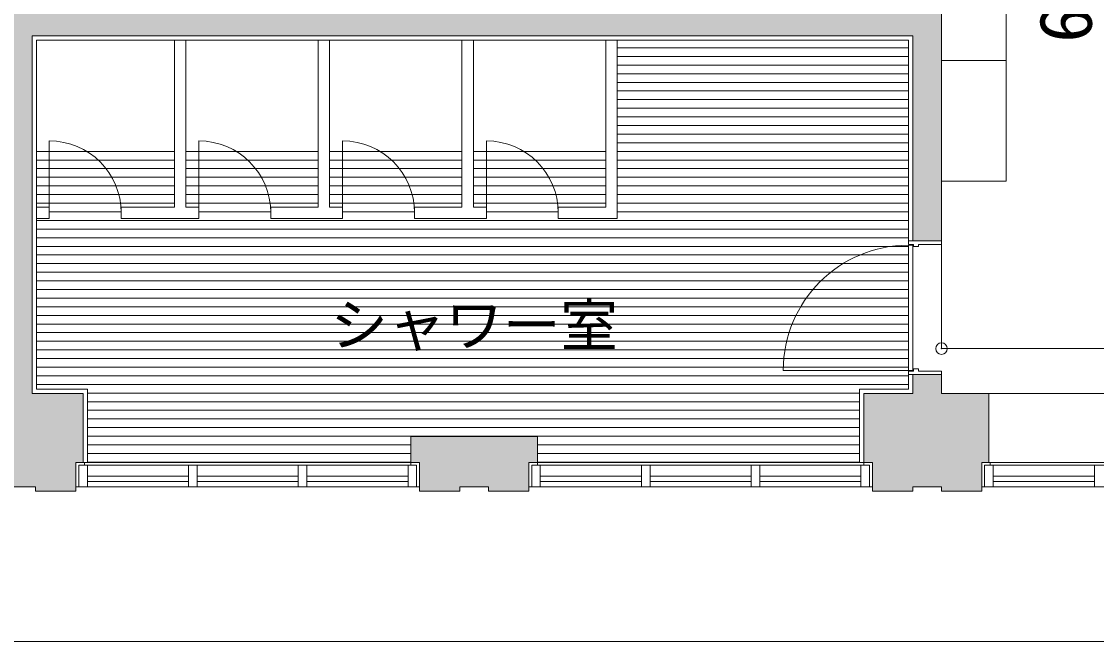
# Model space of a CAD drawing. Units: millimetres, scale not verified. Extents: x -41541 to 40812, y -111456 to -40681.
# Drawn here: x -8014 to -538, y -100291 to -95981 of the extents above; entities that cross this region are included whole.
import ezdxf
from ezdxf.enums import TextEntityAlignment as Align

# ---------------------------------------------------------------- set-up
doc = ezdxf.new("R2010")
doc.units = ezdxf.units.MM
doc.header["$LTSCALE"] = 200
doc.header["$PDMODE"] = 32
doc.header["$PDSIZE"] = 80
for name, color, linetype, lineweight in [('0-1_躯体', 7, 'Continuous', 9), ('0-2_建具', 7, 'Continuous', 9), ('0-3_仕上', 4, 'Continuous', 5), ('0-5_設備機器', 7, 'Continuous', 9), ('0-6_寸法', 4, 'Continuous', 5)]:
    doc.layers.add(name, color=color, linetype=linetype, lineweight=lineweight)
doc.layers.add('0-4_室名', color=7, linetype='Continuous')
doc.styles.add('ＭＳ ゴシック', font='')
doc.styles.add('ＭＳ Ｐゴシック', font='')
doc.styles.get('ＭＳ ゴシック').set_extended_font_data('MS Gothic')
doc.styles.get('ＭＳ Ｐゴシック').set_extended_font_data('MS PGothic')

msp = doc.modelspace()

# ---------------------------------------------------------------- linework, layer by layer
at = {"layer": '0-1_躯体'}
for p, q in [((-1616.1, -92891.2), (-1616.1, -97506.2)), ((-7941.1, -96081.2), (-1816.1, -96081.2)), ((-7941.1, -96081.2), (-7941.1, -98509.8)), ((-7911.1, -96111.2), (-7911.1, -97506.2)), ((-6951.1, -97271.2), (-6951.1, -96111.2)), ((-6871.1, -97271.2), (-6871.1, -96111.2)), ((-5951.1, -96337.2), (-5951.1, -96111.2)), ((-5871.1, -96337.2), (-5871.1, -96111.2)), ((-4951.1, -96422.1), (-4951.1, -96111.2)), ((-4871.1, -96422.1), (-4871.1, -96111.2)), ((-3951.1, -97148.9), (-3951.1, -96111.2)), ((-3871.1, -97148.9), (-3871.1, -96111.2)), ((-1846.1, -96111.2), (-1846.1, -97506.2)), ((-1816.1, -96081.2), (-1816.1, -97506.2)), ((-6871.1, -96159.4), (-6871.1, -96422.1)), ((-5951.1, -96207.2), (-5951.1, -97271.2)), ((-5871.1, -96207.2), (-5871.1, -97271.2)), ((-5951.1, -96369), (-5951.1, -96406.2)), ((-5871.1, -96369), (-5871.1, -96406.2)), ((-4951.1, -96305.3), (-4951.1, -97271.2)), ((-4871.1, -96305.3), (-4871.1, -97271.2)), ((-3951.1, -97271.2), (-3951.1, -97137)), ((-3871.1, -97351.2), (-3871.1, -97137)), ((-7321.1, -97351.2), (-7321.1, -97271.2)), ((-6951.1, -97271.2), (-7321.1, -97271.2)), ((-6281.1, -97351.2), (-6281.1, -97271.2)), ((-5951.1, -97271.2), (-6281.1, -97271.2)), ((-5781.1, -97271.2), (-5871.1, -97271.2)), ((-5781.1, -97351.2), (-5781.1, -97271.2)), ((-5281.1, -97351.2), (-5281.1, -97271.2)), ((-4951.1, -97271.2), (-5281.1, -97271.2)), ((-3951.1, -97271.2), (-4281.1, -97271.2)), ((-4281.1, -97351.2), (-4281.1, -97271.2)), ((-7821.1, -97351.2), (-7911.1, -97351.2)), ((-7911.1, -98536.2), (-7911.1, -97394.5)), ((-6781.1, -97351.2), (-7321.1, -97351.2)), ((-5781.1, -97351.2), (-6281.1, -97351.2)), ((-4781.1, -97351.2), (-5281.1, -97351.2)), ((-3871.1, -97351.2), (-4281.1, -97351.2)), ((-1616.1, -97506.2), (-1846.1, -97506.2)), ((-7941.1, -98436.2), (-7941.1, -98566.2)), ((-1846.1, -98436.2), (-1616.1, -98436.2)), ((-1846.1, -98436.2), (-1846.1, -98536.2)), ((-1846.1, -98436.2), (-1846.1, -98536.2)), ((-1816.1, -98436.2), (-1816.1, -98566.2)), ((-1616.1, -98436.2), (-1616.1, -98566.2)), ((-7911.1, -98536.2), (-7556.1, -98536.2)), ((-7556.1, -99046.2), (-7556.1, -98536.2)), ((-2186.1, -98536.2), (-2186.1, -99046.2)), ((-2186.1, -98536.2), (-1846.1, -98536.2)), ((-7586.1, -98566.2), (-7941.1, -98566.2)), ((-7586.1, -99046.2), (-7586.1, -98566.2)), ((-2156.1, -98566.2), (-2156.1, -99046.2)), ((-2156.1, -98566.2), (-1816.1, -98566.2)), ((-1286.1, -98566.2), (-1616.1, -98566.2)), ((-1286.1, -99046.2), (-1286.1, -98566.2)), ((-5306.1, -98866.2), (-5306.1, -99046.2)), ((-4426.1, -98866.2), (-5306.1, -98866.2)), ((-4426.1, -98866.2), (-4426.1, -99046.2)), ((-5246.1, -99046.2), (-7636.1, -99046.2)), ((-7636.1, -99246.2), (-7636.1, -99046.2)), ((-7636.1, -99046.2), (-7636.1, -99246.2)), ((-5246.1, -99046.2), (-5246.1, -99246.2)), ((-2096.1, -99046.2), (-4486.1, -99046.2)), ((-2096.1, -99046.2), (-2096.1, -99246.2)), ((-1336.1, -99046.2), (-1336.1, -99246.2)), ((-1336.1, -99246.2), (-1336.1, -99046.2)), ((1053.9, -99046.2), (-1336.1, -99046.2)), ((-4966.1, -99246.2), (-4966.1, -99216.2)), ((-1816.1, -99246.2), (-1816.1, -99216.2)), ((-4966.1, -99246.2), (-5246.1, -99246.2)), ((-1816.1, -99246.2), (-2096.1, -99246.2)), ((-24046.1, -100291.2), (20613.9, -100291.2))]:
    msp.add_line(p, q, dxfattribs=at)
for points in [[(-7911.1, -97506.2), (-7911.1, -96111.2), (-1846.1, -96111.2)], [(-7821.1, -97351.2), (-7821.1, -97271.2), (-7911.1, -97271.2)], [(-6781.1, -97351.2), (-6781.1, -97271.2), (-6871.1, -97271.2)], [(-4781.1, -97351.2), (-4781.1, -97271.2), (-4871.1, -97271.2)], [(-4486.1, -99046.2), (-4486.1, -99246.2), (-4766.1, -99246.2), (-4766.1, -99216.2), (-4966.1, -99216.2)], [(-7636.1, -99246.2), (-7916.1, -99246.2), (-7916.1, -99216.2), (-8116.1, -99216.2)], [(-1336.1, -99246.2), (-1616.1, -99246.2), (-1616.1, -99216.2), (-1816.1, -99216.2)]]:
    msp.add_lwpolyline(points, dxfattribs=at)
at = {"layer": '0-1_躯体', "color": 9}
for points in [[(-8121.1, -98566.2), (-7941.1, -98566.2), (-8121.1, -92891.2), (-7941.1, -92891.2)], [(-1616.1, -95881.2), (-7941.1, -95881.2), (-1616.1, -96081.2), (-7941.1, -96081.2)], [(-1616.1, -97506.2), (-1616.1, -96081.2), (-1816.1, -97506.2), (-1816.1, -96081.2)], [(-1616.1, -98436.2), (-1816.1, -98436.2), (-1616.1, -98566.2), (-1816.1, -98566.2)], [(-8396.1, -99046.2), (-7636, -99046.2), (-8396.1, -98566.2), (-7636, -98566.2)], [(-7586.1, -98566.2), (-7636, -98566.2), (-7586.1, -99046.2), (-7636, -99046.2)], [(-1286.1, -98566.2), (-2156.1, -98566.2), (-1286.1, -99046.2), (-2156.1, -99046.2)], [(-4426.1, -98866.2), (-5306.1, -98866.2), (-4426.1, -99044.2), (-5306.1, -99044.2)], [(-4426.1, -99046.2), (-4426.1, -98866.2), (-5306.1, -99046.2), (-5306.1, -98866.2)], [(-7636, -99046.2), (-8396.1, -99046.2), (-7636, -99216.2), (-8396.1, -99216.2)], [(-5246.1, -99046.2), (-5246.1, -99246.2), (-4966.1, -99046.2), (-4966.1, -99246.2)], [(-4966.1, -99216.2), (-4766.1, -99216.2), (-4966.1, -99046.2), (-4766.1, -99046.2)], [(-4486.1, -99046.2), (-4766.1, -99046.2), (-4486.1, -99246.2), (-4766.1, -99246.2)], [(-1816.1, -99246.2), (-1816.1, -99046.2), (-2096.1, -99246.2), (-2096.1, -99046.2)], [(-1616.1, -99046.2), (-1816.1, -99046.2), (-1616.1, -99216.2), (-1816.1, -99216.2)], [(-1336, -99046.2), (-1616.1, -99046.2), (-1336, -99246.2), (-1616.1, -99246.2)], [(-7636.1, -99246.2), (-7636.1, -99216.2), (-7916.1, -99246.2), (-7916.1, -99216.2)]]:
    msp.add_solid(points, dxfattribs=at)
at = {"layer": '0-2_建具', "color": 4, "lineweight": 5}
for p, q in [((-7821.1, -97311.2), (-7821.1, -96811.2)), ((-6781.1, -97311.2), (-6781.1, -96811.2)), ((-5781.1, -97311.2), (-5781.1, -96811.2)), ((-4781.1, -97311.2), (-4781.1, -96811.2)), ((-1846.1, -98406.2), (-2716.1, -98406.2))]:
    msp.add_line(p, q, dxfattribs=at)
at = {"layer": '0-2_建具'}
for p, q in [((-7821.1, -97311.2), (-7821.1, -97351.2)), ((-7321.1, -97351.2), (-7321.1, -97311.2)), ((-6781.1, -97311.2), (-6781.1, -97351.2)), ((-6281.1, -97351.2), (-6281.1, -97311.2)), ((-5781.1, -97311.2), (-5781.1, -97351.2)), ((-5281.1, -97351.2), (-5281.1, -97311.2)), ((-4781.1, -97311.2), (-4781.1, -97351.2)), ((-4281.1, -97351.2), (-4281.1, -97311.2)), ((-1846.1, -97506.2), (-1616.1, -97506.2)), ((-1846.1, -97536.2), (-1816.1, -97536.2)), ((-1846.1, -98406.2), (-1846.1, -97536.2)), ((-1816.1, -98406.2), (-1816.1, -97536.2)), ((-1811.1, -97546.2), (-1776.1, -97546.2)), ((-1776.1, -97546.2), (-1776.1, -97531.2)), ((-1776.1, -97531.2), (-1616.1, -97531.2)), ((-1616.1, -97531.2), (-1616.1, -97506.2)), ((-1846.1, -98406.2), (-1816.1, -98406.2)), ((-1846.1, -98436.2), (-1846.1, -98411.2)), ((-1846.1, -98411.2), (-1811.1, -98411.2)), ((-1846.1, -98436.2), (-1616.1, -98436.2)), ((-1811.1, -98411.2), (-1811.1, -98396.2)), ((-1811.1, -98396.2), (-1776.1, -98396.2)), ((-1776.1, -98396.2), (-1776.1, -98411.2)), ((-1776.1, -98411.2), (-1616.1, -98411.2)), ((-1616.1, -98411.2), (-1616.1, -98436.2)), ((-7636, -99046.2), (-5266.1, -99046.2)), ((-7636, -99046.2), (-7636, -99216.2)), ((-7616.1, -99216.2), (-7616.1, -99066.2)), ((-5266.1, -99066.2), (-7616.1, -99066.2)), ((-7576.1, -99046.2), (-7576.1, -99066.2)), ((-7556.1, -99216.2), (-7556.1, -99066.2)), ((-6852.4, -99216.2), (-6852.4, -99066.2)), ((-6792.4, -99216.2), (-6792.4, -99066.2)), ((-6089.1, -99216.2), (-6089.1, -99066.2)), ((-6029.1, -99216.2), (-6029.1, -99066.2)), ((-5326.1, -99216.2), (-5326.1, -99066.2)), ((-5246.2, -99046.2), (-5306.2, -99046.2)), ((-5306.2, -99066.2), (-5306.2, -99046.2)), ((-5266.1, -99216.2), (-5266.1, -99066.2)), ((-5246.2, -99046.2), (-5246.2, -99216.2)), ((-4486, -99046.2), (-2116.1, -99046.2)), ((-4486, -99046.2), (-4486, -99216.2)), ((-4466.1, -99216.2), (-4466.1, -99066.2)), ((-2116.1, -99066.2), (-4466.1, -99066.2)), ((-4426.1, -99046.2), (-4426.1, -99066.2)), ((-4406.1, -99216.2), (-4406.1, -99066.2)), ((-3702.4, -99216.2), (-3702.4, -99066.2)), ((-3642.4, -99216.2), (-3642.4, -99066.2)), ((-2939.1, -99216.2), (-2939.1, -99066.2)), ((-2879.1, -99216.2), (-2879.1, -99066.2)), ((-2176.1, -99216.2), (-2176.1, -99066.2)), ((-2096.2, -99046.2), (-2156.2, -99046.2)), ((-2156.2, -99066.2), (-2156.2, -99046.2)), ((-2116.1, -99216.2), (-2116.1, -99066.2)), ((-2096.2, -99046.2), (-2096.2, -99216.2)), ((-1336, -99046.2), (1033.9, -99046.2)), ((-1336, -99046.2), (-1336, -99216.2)), ((-1316.1, -99216.2), (-1316.1, -99066.2)), ((1033.9, -99066.2), (-1316.1, -99066.2)), ((-1276.1, -99046.2), (-1276.1, -99066.2)), ((-1256.1, -99216.2), (-1256.1, -99066.2)), ((-552.4, -99216.2), (-552.4, -99066.2)), ((-7556.1, -99141.2), (-6852.4, -99141.2)), ((-6792.4, -99141.2), (-6089.1, -99141.2)), ((-5326.1, -99141.2), (-6029.1, -99141.2)), ((-4406.1, -99141.2), (-3702.4, -99141.2)), ((-3642.4, -99141.2), (-2939.1, -99141.2)), ((-2176.1, -99141.2), (-2879.1, -99141.2)), ((-1256.1, -99141.2), (-552.4, -99141.2)), ((-7600.8, -99216.2), (-7636, -99216.2)), ((-7600.8, -99216.2), (-5246.2, -99216.2)), ((-7556.1, -99178.7), (-6852.4, -99178.7)), ((-6792.4, -99178.7), (-6089.1, -99178.7)), ((-5326.1, -99178.7), (-6029.1, -99178.7)), ((-4450.8, -99216.2), (-4486, -99216.2)), ((-4450.8, -99216.2), (-2096.2, -99216.2)), ((-4406.1, -99178.7), (-3702.4, -99178.7)), ((-3642.4, -99178.7), (-2939.1, -99178.7)), ((-2176.1, -99178.7), (-2879.1, -99178.7)), ((-1300.8, -99216.2), (-1336, -99216.2)), ((-1300.8, -99216.2), (1053.8, -99216.2)), ((-1256.1, -99178.7), (-552.4, -99178.7))]:
    msp.add_line(p, q, dxfattribs=at)
msp.add_lwpolyline([(-1846.1, -97506.2), (-1846.1, -97531.2), (-1811.1, -97531.2), (-1811.1, -97546.2)], dxfattribs=at)
at = {"layer": '0-2_建具', "color": 4, "lineweight": 5}
for centre, radius, start, end in [((-7821.1, -97311.2), 500, 0, 90), ((-6781.1, -97311.2), 500, 0, 90), ((-5781.1, -97311.2), 500, 0, 90), ((-4781.1, -97311.2), 500, 0, 90), ((-1846.1, -98406.2), 870, 90, 180)]:
    msp.add_arc(centre, radius, start, end, dxfattribs=at)
at = {"layer": '0-3_仕上'}
for p, q in [((-3871.1, -96164.2), (-1846.1, -96164.2)), ((-3871.1, -96224.2), (-1846.1, -96224.2)), ((-3871.1, -96284.2), (-1846.1, -96284.2)), ((-3871.1, -96344.2), (-1846.1, -96344.2)), ((-3871.1, -96404.2), (-1846.1, -96404.2)), ((-3871.1, -96464.2), (-1846.1, -96464.2)), ((-3871.1, -96524.2), (-1846.1, -96524.2)), ((-3871.1, -96584.2), (-1846.1, -96584.2)), ((-3871.1, -96644.2), (-1846.1, -96644.2)), ((-3871.1, -96704.2), (-1846.1, -96704.2)), ((-3871.1, -96764.2), (-1846.1, -96764.2)), ((-7911.1, -96884.2), (-6951.1, -96884.2)), ((-6871.1, -96884.2), (-5951.1, -96884.2)), ((-5871.1, -96884.2), (-4951.1, -96884.2)), ((-4871.1, -96884.2), (-3951.1, -96884.2)), ((-3871.1, -96824.2), (-1846.1, -96824.2)), ((-3871.1, -96884.2), (-1846.1, -96884.2)), ((-7911.1, -96944.2), (-6951.1, -96944.2)), ((-6871.1, -96944.2), (-5951.1, -96944.2)), ((-5871.1, -96944.2), (-4951.1, -96944.2)), ((-4871.1, -96944.2), (-3951.1, -96944.2)), ((-3871.1, -96944.2), (-1846.1, -96944.2)), ((-7911.1, -97004.2), (-6951.1, -97004.2)), ((-6871.1, -97004.2), (-5951.1, -97004.2)), ((-5871.1, -97004.2), (-4951.1, -97004.2)), ((-4871.1, -97004.2), (-3951.1, -97004.2)), ((-3871.1, -97004.2), (-1846.1, -97004.2)), ((-7911.1, -97064.2), (-6951.1, -97064.2)), ((-6871.1, -97064.2), (-5951.1, -97064.2)), ((-5871.1, -97064.2), (-4951.1, -97064.2)), ((-4871.1, -97064.2), (-3951.1, -97064.2)), ((-3871.1, -97064.2), (-1846.1, -97064.2)), ((-7911.1, -97124.2), (-6951.1, -97124.2)), ((-7911.1, -97184.2), (-6951.1, -97184.2)), ((-6871.1, -97124.2), (-5951.1, -97124.2)), ((-6871.1, -97184.2), (-5951.1, -97184.2)), ((-5871.1, -97124.2), (-4951.1, -97124.2)), ((-5871.1, -97184.2), (-4951.1, -97184.2)), ((-4871.1, -97124.2), (-3951.1, -97124.2)), ((-4871.1, -97184.2), (-3951.1, -97184.2)), ((-3871.1, -97124.2), (-1846.1, -97124.2)), ((-3871.1, -97184.2), (-1846.1, -97184.2)), ((-7911.1, -97244.2), (-6951.1, -97244.2)), ((-6871.1, -97244.2), (-5951.1, -97244.2)), ((-5871.1, -97244.2), (-4951.1, -97244.2)), ((-4871.1, -97244.2), (-3951.1, -97244.2)), ((-3871.1, -97244.2), (-1846.1, -97244.2)), ((-7821.1, -97304.2), (-7321.1, -97304.2)), ((-6781.1, -97304.2), (-6281.1, -97304.2)), ((-5781.1, -97304.2), (-5281.1, -97304.2)), ((-4781.1, -97304.2), (-4281.2, -97304.2)), ((-3871.1, -97304.2), (-1846.1, -97304.2)), ((-7911.1, -97364.2), (-1846.1, -97364.2)), ((-7911.1, -97424.2), (-1846.1, -97424.2)), ((-7911.1, -97484.2), (-1846.1, -97484.2)), ((-7911.1, -97544.2), (-1846.1, -97544.2)), ((-7911.1, -97604.2), (-1846.1, -97604.2)), ((-7911.1, -97664.2), (-1846.1, -97664.2)), ((-7911.1, -97724.2), (-1846.1, -97724.2)), ((-7911.1, -97784.2), (-1846.1, -97784.2)), ((-7911.1, -97844.2), (-1846.1, -97844.2)), ((-7911.1, -97904.2), (-1846.1, -97904.2)), ((-7911.1, -97964.2), (-1846.1, -97964.2)), ((-7911.1, -98024.2), (-1846.1, -98024.2)), ((-7911.1, -98084.2), (-1846.1, -98084.2)), ((-7911.1, -98144.2), (-1846.1, -98144.2)), ((-7911.1, -98204.2), (-1846.1, -98204.2)), ((-7911.1, -98264.2), (-1846.1, -98264.2)), ((-7911.1, -98324.2), (-1846.1, -98324.2)), ((-7911.1, -98384.2), (-1846.1, -98384.2)), ((-7911.1, -98444.2), (-1846.1, -98444.2)), ((-7911.1, -98504.2), (-1846.1, -98504.2)), ((-7556.1, -98564.2), (-2186.1, -98564.2)), ((-7556.1, -98624.2), (-2186.1, -98624.2)), ((-7556.1, -98684.2), (-2186.1, -98684.2)), ((-7556.1, -98744.2), (-2186.1, -98744.2)), ((-7556.1, -98804.2), (-2186.1, -98804.2)), ((-7556.1, -98864.2), (-2186.1, -98864.2)), ((-7556.1, -98924.2), (-5306.1, -98924.2)), ((-7556.1, -98984.2), (-5306.1, -98984.2)), ((-4426.1, -98924.2), (-2186.1, -98924.2)), ((-4426.1, -98984.2), (-2186.1, -98984.2)), ((-7556.1, -99044.2), (-5306.1, -99044.2)), ((-4426.1, -99044.2), (-2186.1, -99044.2))]:
    msp.add_line(p, q, dxfattribs=at)
at = {"layer": '0-5_設備機器'}
for p, q in [((4143.9, -98566.2), (-1286.1, -98566.2)), ((-1286.1, -98566.2), (-1286.1, -99046.2)), ((-1286.1, -99046.2), (993.8, -99046.2))]:
    msp.add_line(p, q, dxfattribs=at)
at = {"layer": '0-5_設備機器', "color": 2, "lineweight": 5}
for points in [[(-1166.1, -95411.2), (-1616.1, -95411.2), (-1616.1, -96251.2), (-1166.1, -96251.2)], [(-1166.1, -96251.2), (-1616.1, -96251.2), (-1616.1, -97091.2), (-1166.1, -97091.2)]]:
    msp.add_lwpolyline(points, close=True, dxfattribs=at)
at = {"layer": '0-6_寸法'}
for q in [(-1616.1, -97365.4), (4478.9, -98255.3)]:
    msp.add_line((-1616.1, -98255.3), q, dxfattribs=at)
msp.add_point((-1616.1, -98255.3), dxfattribs=at)

# ---------------------------------------------------------------- texts
at = {"layer": '0-4_室名', "style": 'ＭＳ Ｐゴシック'}
msp.add_text('シャワー室', height=293.3, dxfattribs=at).set_placement((-5866.1, -98324.2), align=Align.BOTTOM_LEFT)
at = {"layer": '0-6_寸法', "style": 'ＭＳ ゴシック'}
msp.add_text('6,125', height=366.6, rotation=90, dxfattribs=at).set_placement((-460.4, -96128.7), align=Align.BOTTOM_LEFT)

doc.saveas('drawing.dxf')
